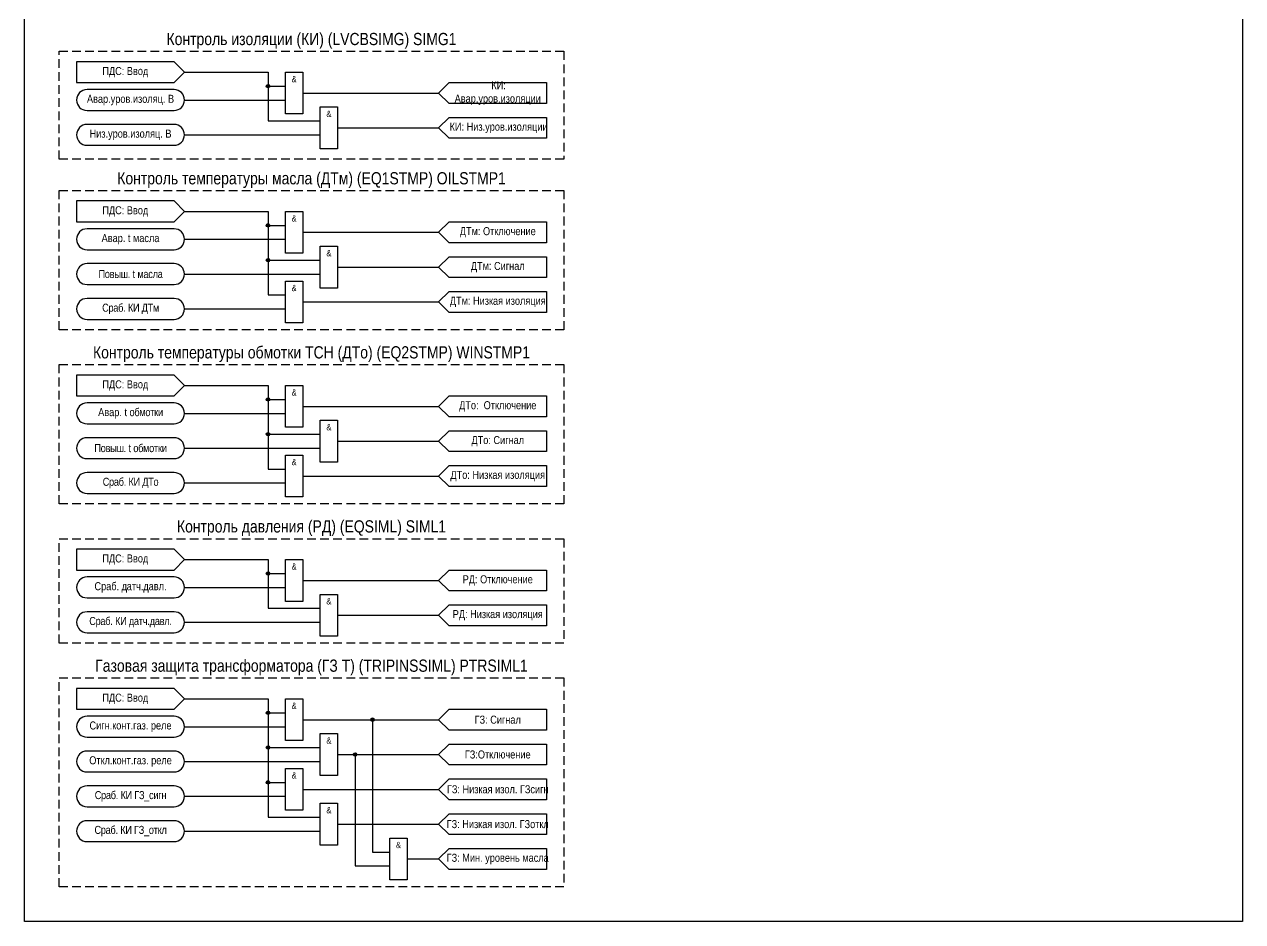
# Model space of a CAD drawing. Header units: millimetres. Extents: x -7300 to 495, y 0 to 1179.
# Drawn here: x -4150 to -3800, y 0 to 257.7 of the extents above; entities that cross this region are included whole.
import ezdxf

# ---------------------------------------------------------------- set-up
doc = ezdxf.new("R2010")
doc.units = ezdxf.units.MM
doc.linetypes.add('штриховая2', pattern=[0.375, 0.25, -0.125])
doc.layers.add('TEXT', color=7, linetype='Continuous', lineweight=25)
doc.styles.add('2.5_Gost_RD', font='ARIALN.TTF', dxfattribs={"height": 2.5})
doc.styles.add('3.5_Gost_RD', font='ARIALN.TTF', dxfattribs={"height": 3.5})

# ---------------------------------------------------------------- blocks, each defined once
blk = doc.blocks.new('Точка')
at = {"ltscale": 100}
h = blk.add_hatch(color=256, dxfattribs=at)
h.dxf.hatch_style = 1
edge = h.paths.add_edge_path()
edge.add_arc((0, 0), 0.5, 0, 360)
blk.add_circle((0, 0), 0.5, dxfattribs=at)

msp = doc.modelspace()

# ---------------------------------------------------------------- linework, layer by layer
at = {"ltscale": 100}
for points in [[(-4150, 1085), (-3800, 1085), (-3800, 0), (-4150, 0)], [(-4135, 247), (-4135, 241), (-4107, 241), (-4104, 244), (-4107, 247)], [(-4075, 244), (-4070, 244), (-4070, 232), (-4075, 232)], [(-4065, 234), (-4060, 234), (-4060, 222), (-4065, 222)], [(-4135, 207), (-4135, 201), (-4107, 201), (-4104, 204), (-4107, 207)], [(-4075, 204), (-4070, 204), (-4070, 192), (-4075, 192)], [(-4065, 194), (-4060, 194), (-4060, 182), (-4065, 182)], [(-4075, 184), (-4070, 184), (-4070, 172), (-4075, 172)], [(-4135, 157), (-4135, 151), (-4107, 151), (-4104, 154), (-4107, 157)], [(-4075, 154), (-4070, 154), (-4070, 142), (-4075, 142)], [(-4065, 144), (-4060, 144), (-4060, 132), (-4065, 132)], [(-4075, 134), (-4070, 134), (-4070, 122), (-4075, 122)], [(-4135, 107), (-4135, 101), (-4107, 101), (-4104, 104), (-4107, 107)], [(-4075, 104), (-4070, 104), (-4070, 92), (-4075, 92)], [(-4065, 94), (-4060, 94), (-4060, 82), (-4065, 82)], [(-4135, 67), (-4135, 61), (-4107, 61), (-4104, 64), (-4107, 67)], [(-4075, 64), (-4070, 64), (-4070, 52), (-4075, 52)], [(-4065, 54), (-4060, 54), (-4060, 42), (-4065, 42)], [(-4075, 44), (-4070, 44), (-4070, 32), (-4075, 32)], [(-4065, 34), (-4060, 34), (-4060, 22), (-4065, 22)], [(-4045, 24), (-4040, 24), (-4040, 12), (-4045, 12)]]:
    msp.add_lwpolyline(points, close=True, dxfattribs=at)
at = {"linetype": 'штриховая2', "ltscale": 10}
for points in [[(-3995, 219), (-4140, 219), (-4140, 250), (-3995, 250)], [(-4140, 210), (-3995, 210), (-3995, 170), (-4140, 170)], [(-4140, 160), (-3995, 160), (-3995, 120), (-4140, 120)], [(-4140, 110), (-3995, 110), (-3995, 80), (-4140, 80)], [(-4140, 70), (-3995, 70), (-3995, 10), (-4140, 10)]]:
    msp.add_lwpolyline(points, close=True, dxfattribs=at)
at = {"ltscale": 100}
for points in [[(-4104, 244), (-4080, 244), (-4080, 240), (-4075, 240)], [(-4104, 244), (-4080, 244), (-4080, 230), (-4065, 230)], [(-4070, 238), (-4031, 238)], [(-4031, 238), (-4028, 241), (-4000, 241), (-4000, 235), (-4028, 235), (-4031, 238)], [(-4104, 236), (-4075, 236)], [(-4031, 228), (-4028, 231), (-4000, 231), (-4000, 225), (-4028, 225), (-4031, 228)], [(-4060, 228), (-4031, 228)], [(-4104, 226), (-4065, 226)], [(-4104, 204), (-4080, 204), (-4080, 200), (-4075, 200)], [(-4104, 204), (-4080, 204), (-4080, 190), (-4065, 190)], [(-4104, 204), (-4080, 204), (-4080, 180), (-4075, 180)], [(-4031, 198), (-4028, 201), (-4000, 201), (-4000, 195), (-4028, 195), (-4031, 198)], [(-4104, 196), (-4075, 196)], [(-4070, 198), (-4031, 198)], [(-4031, 188), (-4028, 191), (-4000, 191), (-4000, 185), (-4028, 185), (-4031, 188)], [(-4104, 186), (-4065, 186)], [(-4060, 188), (-4031, 188)], [(-4031, 178), (-4028, 181), (-4000, 181), (-4000, 175), (-4028, 175), (-4031, 178)], [(-4104, 176), (-4075, 176)], [(-4070, 178), (-4031, 178)], [(-4104, 154), (-4080, 154), (-4080, 150), (-4075, 150)], [(-4104, 154), (-4080, 154), (-4080, 140), (-4065, 140)], [(-4104, 154), (-4080, 154), (-4080, 130), (-4075, 130)], [(-4031, 148), (-4028, 151), (-4000, 151), (-4000, 145), (-4028, 145), (-4031, 148)], [(-4070, 148), (-4031, 148)], [(-4104, 146), (-4075, 146)], [(-4031, 138), (-4028, 141), (-4000, 141), (-4000, 135), (-4028, 135), (-4031, 138)], [(-4060, 138), (-4031, 138)], [(-4104, 136), (-4065, 136)], [(-4031, 128), (-4028, 131), (-4000, 131), (-4000, 125), (-4028, 125), (-4031, 128)], [(-4104, 126), (-4075, 126)], [(-4070, 128), (-4031, 128)], [(-4104, 104), (-4080, 104), (-4080, 100), (-4075, 100)], [(-4104, 104), (-4080, 104), (-4080, 90), (-4065, 90)], [(-4070, 98), (-4031, 98)], [(-4031, 98), (-4028, 101), (-4000, 101), (-4000, 95), (-4028, 95), (-4031, 98)], [(-4104, 96), (-4075, 96)], [(-4031, 88), (-4028, 91), (-4000, 91), (-4000, 85), (-4028, 85), (-4031, 88)], [(-4060, 88), (-4031, 88)], [(-4104, 86), (-4065, 86)], [(-4104, 64), (-4080, 64), (-4080, 60), (-4075, 60)], [(-4104, 64), (-4080, 64), (-4080, 50), (-4065, 50)], [(-4104, 64), (-4080, 64), (-4080, 40), (-4075, 40)], [(-4104, 64), (-4080, 64), (-4080, 30), (-4065, 30)], [(-4031, 58), (-4028, 61), (-4000, 61), (-4000, 55), (-4028, 55), (-4031, 58)], [(-4104, 56), (-4075, 56)], [(-4070, 58), (-4031, 58)], [(-4070, 58), (-4050, 58), (-4050, 20), (-4045, 20)], [(-4031, 48), (-4028, 51), (-4000, 51), (-4000, 45), (-4028, 45), (-4031, 48)], [(-4104, 46), (-4065, 46)], [(-4060, 48), (-4031, 48)], [(-4060, 48), (-4055, 48), (-4055, 16), (-4045, 16)], [(-4031, 38), (-4028, 41), (-4000, 41), (-4000, 35), (-4028, 35), (-4031, 38)], [(-4104, 36), (-4075, 36)], [(-4070, 38), (-4031, 38)], [(-4060, 28), (-4031, 28)], [(-4031, 28), (-4028, 31), (-4000, 31), (-4000, 25), (-4028, 25), (-4031, 28)], [(-4104, 26), (-4065, 26)], [(-4031, 18), (-4028, 21), (-4000, 21), (-4000, 15), (-4028, 15), (-4031, 18)], [(-4040, 18), (-4031, 18)]]:
    msp.add_lwpolyline(points, dxfattribs=at)
for points in [[(-4132, 233), (-4107, 233, 1), (-4107, 239), (-4132, 239, 1)], [(-4132, 223), (-4107, 223, 1), (-4107, 229), (-4132, 229, 1)], [(-4132, 193), (-4107, 193, 1), (-4107, 199), (-4132, 199, 1)], [(-4132, 183), (-4107, 183, 1), (-4107, 189), (-4132, 189, 1)], [(-4132, 173), (-4107, 173, 1), (-4107, 179), (-4132, 179, 1)], [(-4132, 143), (-4107, 143, 1), (-4107, 149), (-4132, 149, 1)], [(-4132, 133), (-4107, 133, 1), (-4107, 139), (-4132, 139, 1)], [(-4132, 123), (-4107, 123, 1), (-4107, 129), (-4132, 129, 1)], [(-4132, 93), (-4107, 93, 1), (-4107, 99), (-4132, 99, 1)], [(-4132, 83), (-4107, 83, 1), (-4107, 89), (-4132, 89, 1)], [(-4132, 53), (-4107, 53, 1), (-4107, 59), (-4132, 59, 1)], [(-4132, 43), (-4107, 43, 1), (-4107, 49), (-4132, 49, 1)], [(-4132, 33), (-4107, 33, 1), (-4107, 39), (-4132, 39, 1)], [(-4132, 23), (-4107, 23, 1), (-4107, 29), (-4132, 29, 1)]]:
    msp.add_lwpolyline(points, format="xyb", close=True, dxfattribs=at)

# ---------------------------------------------------------------- block references
for p in [(-4080, 240), (-4080, 200), (-4080, 190), (-4080, 150), (-4080, 140), (-4080, 100), (-4080, 60), (-4050, 58), (-4080, 50), (-4055, 48), (-4080, 40)]:
    msp.add_blockref('Точка', p, dxfattribs=at)

# ---------------------------------------------------------------- texts
at = {"color": 30, "ltscale": 100, "char_height": 3.5, "width": 145, "attachment_point": 5, "style": '3.5_Gost_RD'}
for s, insert in [('Контроль изоляции (КИ) (LVCBSIMG) {\\C6;SIMG1}', (-4067.5, 253)), ('Контроль температуры масла (ДТм) (EQ1STMP) {\\C6;OILSTMP1}', (-4067.5, 213)), ('Контроль температуры обмотки ТСН (ДТо) (EQ2STMP) {\\C6;WINSTMP1}', (-4067.5, 163)), ('\\pt262.5;Контроль давления (РД) (EQSIML) {\\C6;SIML1}', (-4067.5, 113)), ('Газовая защита трансформатора (ГЗ T) (TRIPINSSIML) {\\C6;PTRSIML1}', (-4067.5, 73))]:
    msp.add_mtext(s, dxfattribs=dict(at, insert=insert))
at = {"ltscale": 100, "attachment_point": 5, "style": '2.5_Gost_RD'}
for s, insert, char_height, width in [('&', (-4072.5, 242), 1.8, 5), ('{\\W0.8;\\T0.8; }КИ: Авар.уров.изоляции', (-4014, 238), 2.3, 28), ('&', (-4062.5, 232), 1.8, 5), ('{\\W0.8;\\T0.8; }КИ: Низ.уров.изоляции', (-4014, 228), 2.3, 28), ('&', (-4072.5, 202), 1.8, 5), ('ДТм: Отключение', (-4014, 198), 2.3, 28), ('\\A1;Авар. t масла', (-4119.5, 196), 2.3, 31), ('&', (-4062.5, 192), 1.8, 5), ('ДТм: Сигнал', (-4014, 188), 2.3, 28), ('\\A1;{\\T0.95;Повыш. t масла }', (-4119.5, 186), 2.3, 31), ('&', (-4072.5, 182), 1.8, 5), ('ДТм: Низкая изоляция', (-4014, 178), 2.3, 28), ('\\A1;{\\T0.95;Сраб. КИ ДТм}', (-4119.5, 176), 2.3, 31), ('&', (-4072.5, 152), 1.8, 5), ('\\A1;Авар. t {\\T0.95;обмотки}', (-4119.5, 146), 2.3, 31), ('ДТо:  Отключение', (-4014, 148), 2.3, 28), ('&', (-4062.5, 142), 1.8, 5), ('\\A1;{\\T0.95;Повыш. t обмотки}', (-4119.5, 136), 2.3, 29.7748), ('ДТо: Сигнал', (-4014, 138), 2.3, 28), ('&', (-4072.5, 132), 1.8, 5), ('\\A1;{\\T0.95;Сраб. КИ ДТо}', (-4119.5, 126), 2.3, 31), ('ДТо: Низкая изоляция ', (-4014, 128), 2.3, 28), ('&', (-4072.5, 102), 1.8, 5), ('\\A1;РД: Отключение', (-4014, 98), 2.3, 28), ('\\A1;Сраб. {\\T0.95;д}атч.давл.', (-4119.5, 96), 2.3, 31), ('&', (-4062.5, 92), 1.8, 5), ('\\A1;{\\T0.95;Сраб. КИ датч.давл.}', (-4119.5, 86), 2.3, 31), ('РД: Низкая изоляция', (-4014, 88), 2.3, 28), ('&', (-4072.5, 62), 1.8, 5), ('\\A1;Сигн.конт.газ. реле', (-4119.5, 56), 2.3, 31), ('ГЗ: Сигнал', (-4014, 58), 2.3, 28), ('&', (-4062.5, 52), 1.8, 5), ('ГЗ:Отключение', (-4014, 48), 2.3, 28), ('\\A1;Откл.конт.газ. реле', (-4119.5, 46), 2.3, 31), ('&', (-4072.5, 42), 1.8, 5), ('ГЗ: Низкая изол. ГЗсигн', (-4014, 38), 2.3, 28), ('\\A1;{\\T0.95;Сраб. КИ ГЗ_сигн}', (-4119.5, 36), 2.3, 31), ('&', (-4062.5, 32), 1.8, 5), ('ГЗ: Низкая изол. ГЗоткл', (-4014, 28), 2.3, 28), ('\\A1;{\\T0.95;Сраб. КИ ГЗ_откл}', (-4119.5, 26), 2.3, 31), ('&', (-4042.5, 22), 1.8, 5), ('ГЗ: Мин. уровень масла ', (-4014, 18), 2.3, 28)]:
    msp.add_mtext(s, dxfattribs=dict(at, insert=insert, char_height=char_height, width=width))
at = {"layer": 'TEXT', "ltscale": 100, "char_height": 2.3, "width": 28, "attachment_point": 5, "style": '2.5_Gost_RD'}
for insert in [(-4121, 244), (-4121, 204), (-4121, 154), (-4121, 104), (-4121, 64)]:
    msp.add_mtext('ПДС: Ввод', dxfattribs=dict(at, insert=insert))
at = {"layer": 'TEXT', "color": 0, "ltscale": 100, "char_height": 2.3, "width": 31, "attachment_point": 5, "style": '2.5_Gost_RD'}
for s, insert in [('{\\C256;Авар.уров.изоляц. В}', (-4119.5, 236)), ('{\\C256;Низ.уров.изоляц. В}', (-4119.5, 226))]:
    msp.add_mtext(s, dxfattribs=dict(at, insert=insert))

doc.saveas('drawing.dxf')
